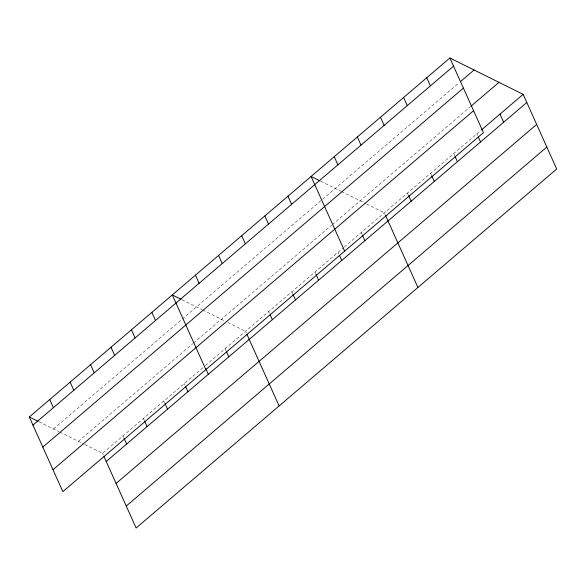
<?xml version="1.0" encoding="UTF-8"?>
<svg xmlns="http://www.w3.org/2000/svg" width="586" height="586" viewBox="0 0 586 586"><rect width="100%" height="100%" fill="white"/><g stroke="black" fill="none" stroke-linecap="round" stroke-linejoin="round"><path stroke-width="0.44" stroke-dasharray="2.93 2.2" d="M53.473 428.974L181.492 319.707M182.173 319.128L459.087 82.765M78.385 441.339L192.779 343.689M193.461 343.11L331.595 225.207M332.277 224.628L470.39 106.74M84.831 444.532L102.557 453.33L203.342 367.312M205.386 365.569L343.528 247.658M344.209 247.072L480.96 130.348M320.762 181.257L340.715 191.161M341.492 191.549L365.818 203.613M366.624 204.016L384.35 212.813L385.083 214.439M181.968 299.724L201.921 309.628M202.697 310.009L224.606 320.879M227.829 322.483L245.556 331.28L246.288 332.907M38.969 421.781L58.922 431.677M59.706 432.065L84.025 444.137M476.879 133.835L477.612 135.461M453.747 153.576L454.846 156.023M430.615 173.324L431.347 174.95M407.482 193.065L408.215 194.699M361.218 232.554L361.95 234.188M338.085 252.302L338.818 253.928M314.953 272.043L315.686 273.677M291.821 291.791L292.553 293.418M268.688 311.532L269.421 313.158M225.127 348.714L226.225 351.153M184.275 383.588L185.008 385.214M163.846 401.022L164.578 402.655M143.416 418.463L144.149 420.089M122.987 435.896L123.719 437.522M102.557 453.33L103.29 454.963"/><path stroke-width="0.88" d="M449.88 57.992L483.443 132.67L62.856 491.654L29.3 416.983L449.88 57.992L523.144 94.346L556.7 169.017L136.12 528.008L104.022 456.589M32.962 425.121L453.542 66.137M460.45 81.608L474.059 69.99M42.829 447.074L463.409 88.09M471.071 106.161L498.964 82.348M52.989 469.701L473.576 110.71M481.641 129.77L523.144 94.346M106.22 461.475L526.799 102.491M116.087 483.428L536.666 124.444M126.254 506.048L546.833 147.064M319.956 180.862L311.085 176.459L344.649 251.13M181.162 299.321L172.299 294.926L205.854 369.598M29.3 416.983L38.163 421.378M500.012 114.094L503.667 122.232M478.337 137.095L480.535 141.973M426.747 77.74L430.41 85.878M455.205 156.836L457.402 161.721M403.615 97.481L407.277 105.626M431.714 175.763L434.27 181.462M380.482 117.229L384.145 125.367M408.581 195.512L411.138 201.21M357.35 136.97L361.013 145.116M385.449 215.252L417.906 287.484M334.218 156.718L337.88 164.856M362.316 235.001L364.873 240.7M339.55 255.555L341.748 260.44M287.953 196.2L291.616 204.346M316.052 274.49L318.616 280.189M264.828 215.948L268.483 224.086M292.919 294.231L295.483 299.929M241.696 235.689L245.351 243.835M270.153 314.792L272.351 319.678M218.563 255.437L222.219 263.575M247.021 334.533L279.119 405.952M195.431 275.178L199.086 283.324M226.592 351.974L228.789 356.852M205.796 368.594L208.36 374.293M185.74 386.841L187.93 391.726M151.869 312.36L155.524 320.505M164.944 403.468L167.501 409.167M131.44 329.801L135.102 337.939M144.515 420.902L147.079 426.601M111.01 347.234L114.673 355.372M124.086 438.343L126.649 444.042M90.581 364.668L94.243 372.813M70.159 382.109L73.814 390.247M49.729 399.542L53.385 407.688"/></g></svg>
